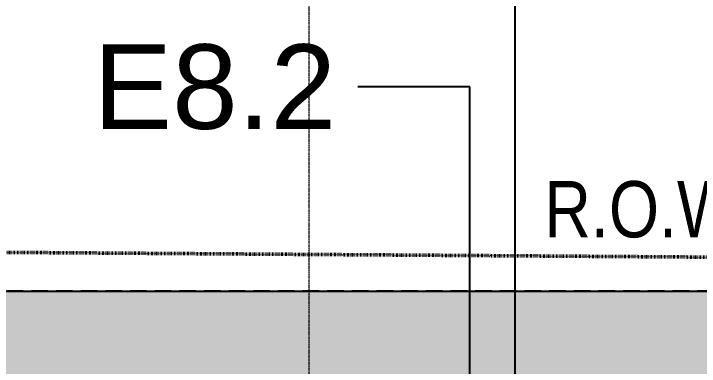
# Model space of a CAD drawing. Header units: millimetres. Extents: x 813027 to 1148939, y -931049 to -10.
# Drawn here: x 892191 to 904365, y -104944 to -98684 of the extents above; entities that cross this region are included whole.
import ezdxf

# ---------------------------------------------------------------- set-up
doc = ezdxf.new("R2010")
doc.units = ezdxf.units.MM
for name, pattern in [('DPA_Boundary 100', [7.5, 0, -1.5, 3, -1.5, 0, -1.5]), ('DPA_Grid _ Level 500', [5.5, 2.75, -0.75, 1.25, -0.75]), ('DPA_Hidden 100', [6, 4, -2])]:
    doc.linetypes.add(name, pattern=pattern)
for name, color, linetype, lineweight in [('A-DETL', 1, 'Continuous', 25), ('A-ROOM-IDEN', 3, 'Continuous', 25), ('A-WALL-PATT', 1, 'Continuous', 25), ('G-ANNO-TEXT', 3, 'Continuous', 9), ('S-GRID', 251, 'Continuous', 9), ('WALL-A', 3, 'Continuous', 25)]:
    doc.layers.add(name, color=color, linetype=linetype, lineweight=lineweight)
doc.styles.add('Arial Narrow_1', font='ARIALN.TTF', dxfattribs={"height": 1000})
doc.styles.add('Arial_1', font='arial.ttf', dxfattribs={"height": 1500})
pattern_1 = [(50, (-6.3, 1.8), (4554.602, -398.476), [476.25, -5238.75]), (355, (-6.3, 2), (-881.071, 4776.42), [381, -4191]), (100.451, (373, -31.4), (3673.565, 4377.916), [404.75, -4452.252]), (46.184, (-6.3, 1272), (6776.98, -1051.07), [714.375, -7858.125]), (96.636, (558.4, 1184), (5935.065, 6185.69), [607.126, -6678.38]), (351.184, (-6, 1272), (5935.12, 6185.636), [571.5, -6286.5]), (21, (628.7, 954.3), (3790.36, -2556.63), [476.25, -5238.75]), (326, (628.7, 954.3), (1545.052, 4604.703), [381, -4191]), (71.451, (944.5, 741.2), (5335.428, 2048.032), [404.75, -4452.252]), (37.5, (-6.3, 1.8), (77.215, 2113.876), [16.764, -4123.436, 16.764, -4237.736, -4206.875]), (37.5, (-6.3, 1.8), (77.215, 2113.876), [-8394.7, 16.764, -4190.111]), (7.5, (-6.3, 1.8), (1670.4916, 2504.5144), [16.764, -2408.936, 16.764, -4028.186, -1603.375]), (7.5, (-6.3, 1.8), (1670.4916, 2504.5144), [-6470.65, 16.764, -1586.611]), (327.5, (-1422.4, 1.8), (3389.7725, -143.2234), [16.764, -1570.736, 16.764, -4936.236, -6572.25]), (327.5, (-1422.4, 1.8), (3389.7725, -143.2234), [-6540.5, 16.764, -6555.486]), (317.5, (-2057.4, 1.8), (3703.232, 635.667), [16.764, -2046.986, 16.764, -3272.536, -4667.25]), (317.5, (-2057.4, 1.8), (3703.232, 635.667), [-5353.05, 16.764, -4650.486])]

msp = doc.modelspace()

# ---------------------------------------------------------------- hatches: boundary and pattern name
at = {"layer": 'A-WALL-PATT', "lineweight": 9}
h = msp.add_hatch(dxfattribs=at)
h.set_pattern_fill('FP_1', color=256, style=0, pattern_type=2)
h.set_pattern_definition(pattern_1)
h.paths.add_polyline_path([(878999.3, -105110), (982680.2, -105110), (982708.3, -103610), (878767.7, -103610)])
h = msp.add_hatch(dxfattribs=at)
h.set_pattern_fill('FP_1', color=256, style=0, pattern_type=2)
h.set_pattern_definition(pattern_1)
h.paths.add_polyline_path([(878999.3, -105110), (982680.2, -105110), (982708.3, -103610), (878767.7, -103610)])

# ---------------------------------------------------------------- linework, layer by layer
at = {"layer": 'A-DETL', "linetype": 'DPA_Boundary 100', "lineweight": 50}
msp.add_line((963874.5, -103408.2), (886985.3, -102887.1), dxfattribs=at)
at = {"layer": 'A-DETL', "linetype": 'DPA_Hidden 100'}
msp.add_line((982708.3, -103610), (880285.5, -103610), dxfattribs=at)
at = {"layer": 'A-ROOM-IDEN'}
for p, q in [((901097.3, -109319.7), (901097.3, -97656.8)), ((900288.5, -99984.5), (898304.3, -99984.5)), ((900288.5, -109319.7), (900288.5, -99984.5))]:
    msp.add_line(p, q, dxfattribs=at)
at = {"layer": 'S-GRID', "linetype": 'DPA_Grid _ Level 500'}
msp.add_line((897440, -191381.7), (897440, -15135.4), dxfattribs=at)
at = {"layer": 'WALL-A'}
msp.add_line((880285.5, -103610), (982708.3, -103610), dxfattribs=at)

# ---------------------------------------------------------------- texts
at = {"layer": 'A-ROOM-IDEN', "lineweight": 9, "insert": (893606.2, -99228.2), "char_height": 1500, "width": 5331.222, "attachment_point": 1, "style": 'Arial_1'}
msp.add_mtext('E8.2', dxfattribs=at)
at = {"layer": 'G-ANNO-TEXT', "color": 7, "insert": (901614.6, -101655.2), "char_height": 1000, "width": 4609.703, "attachment_point": 1, "style": 'Arial Narrow_1'}
msp.add_mtext('R.O.W.', dxfattribs=at)

doc.saveas('drawing.dxf')
